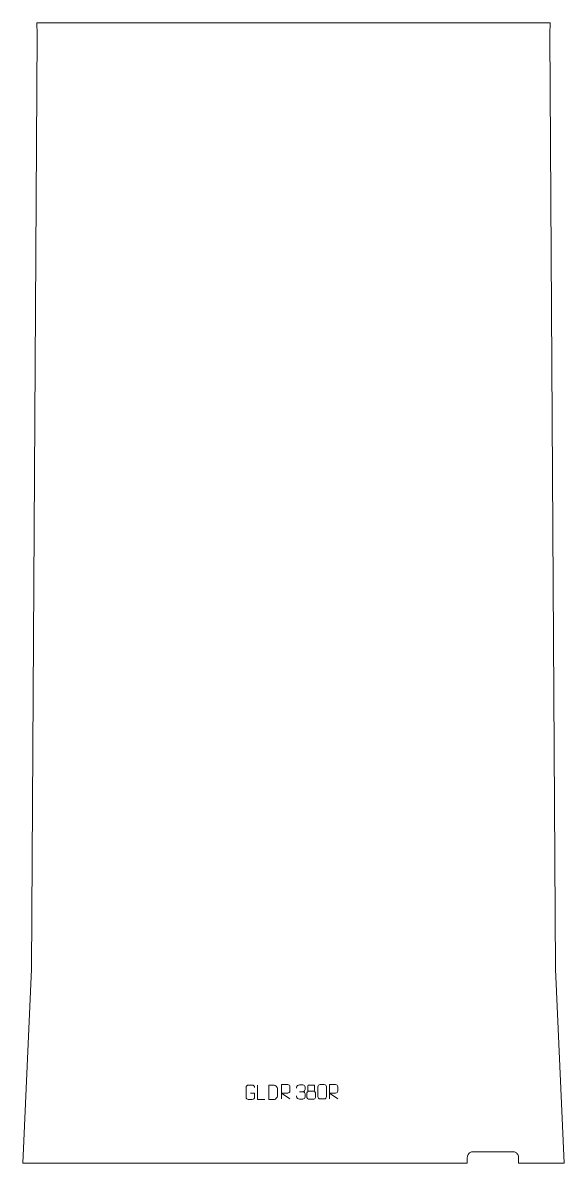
# Model space of a CAD drawing. Header units: millimetres. Extents: x -475 to 475, y -1400 to 600.
import ezdxf

# ---------------------------------------------------------------- set-up
doc = ezdxf.new("R2010")
doc.units = ezdxf.units.MM
doc.header["$MEASUREMENT"] = 0
doc.layers.add('layer 1', color=7, linetype='Continuous')

msp = doc.modelspace()

# ---------------------------------------------------------------- linework, layer by layer
at = {"layer": 'layer 1', "color": 242, "lineweight": 9}
msp.add_open_spline([(305, -1399.9984), (305, -1399.9984), (-474.9985, -1399.9984), (-474.9985, -1399.9984), (-474.9985, -1399.9984), (-474.9985, -1399.9984), (-460.0003, -1059.998), (-460.0003, -1059.998), (-460.0003, -1059.998), (-460.0003, -1059.998), (-449.9999, 579.9996), (-449.9999, 579.9996), (-449.9999, 579.9996), (-449.9999, 579.9996), (-450.0799, 599.998), (-450.0799, 599.998), (-450.0799, 599.998), (-450.0799, 599.998), (450.0767, 599.998), (450.0767, 599.998), (450.0767, 599.998), (450.0767, 599.998), (449.999, 579.9996), (449.999, 579.9996), (449.999, 579.9996), (449.999, 579.9996), (460.0003, -1059.998), (460.0003, -1059.998), (460.0003, -1059.998), (460.0003, -1059.998), (474.9985, -1399.9984), (474.9985, -1399.9984), (474.9985, -1399.9984), (474.9985, -1399.9984), (394.9983, -1399.9984), (394.9983, -1399.9984), (394.9983, -1399.9984), (394.9983, -1399.9984), (394.9983, -1389.9972), (394.9983, -1389.9972), (394.9983, -1389.9972), (394.9983, -1389.9972), (394.9125, -1388.6913), (394.9125, -1388.6913), (394.9125, -1388.6913), (394.9125, -1388.6913), (394.6586, -1387.4073), (394.6586, -1387.4073), (394.6586, -1387.4073), (394.6586, -1387.4073), (394.239, -1386.1694), (394.239, -1386.1694), (394.239, -1386.1694), (394.239, -1386.1694), (393.6576, -1384.9969), (393.6576, -1384.9969), (393.6576, -1384.9969), (393.6576, -1384.9969), (392.9332, -1383.9102), (392.9332, -1383.9102), (392.9332, -1383.9102), (392.9332, -1383.9102), (392.0712, -1382.9262), (392.0712, -1382.9262), (392.0712, -1382.9262), (392.0712, -1382.9262), (391.0872, -1382.065), (391.0872, -1382.065), (391.0872, -1382.065), (391.0872, -1382.065), (389.998, -1381.3373), (389.998, -1381.3373), (389.998, -1381.3373), (389.998, -1381.3373), (388.8256, -1380.7584), (388.8256, -1380.7584), (388.8256, -1380.7584), (388.8256, -1380.7584), (387.5877, -1380.3387), (387.5877, -1380.3387), (387.5877, -1380.3387), (387.5877, -1380.3387), (386.3037, -1380.0824), (386.3037, -1380.0824), (386.3037, -1380.0824), (386.3037, -1380.0824), (385.0002, -1379.9967), (385.0002, -1379.9967), (385.0002, -1379.9967), (385.0002, -1379.9967), (314.998, -1379.9967), (314.998, -1379.9967), (314.998, -1379.9967), (314.998, -1379.9967), (313.6938, -1380.0824), (313.6938, -1380.0824), (313.6938, -1380.0824), (313.6938, -1380.0824), (312.4106, -1380.3387), (312.4106, -1380.3387), (312.4106, -1380.3387), (312.4106, -1380.3387), (311.1726, -1380.7584), (311.1726, -1380.7584), (311.1726, -1380.7584), (311.1726, -1380.7584), (309.997, -1381.3373), (309.997, -1381.3373), (309.997, -1381.3373), (309.997, -1381.3373), (308.9102, -1382.065), (308.9102, -1382.065), (308.9102, -1382.065), (308.9102, -1382.065), (307.9294, -1382.9262), (307.9294, -1382.9262), (307.9294, -1382.9262), (307.9294, -1382.9262), (307.0651, -1383.9102), (307.0651, -1383.9102), (307.0651, -1383.9102), (307.0651, -1383.9102), (306.3374, -1384.9969), (306.3374, -1384.9969), (306.3374, -1384.9969), (306.3374, -1384.9969), (305.7584, -1386.1694), (305.7584, -1386.1694), (305.7584, -1386.1694), (305.7584, -1386.1694), (305.3396, -1387.4073), (305.3396, -1387.4073), (305.3396, -1387.4073), (305.3396, -1387.4073), (305.0857, -1388.6913), (305.0857, -1388.6913), (305.0857, -1388.6913), (305.0857, -1388.6913), (305, -1389.9972), (305, -1389.9972), (305, -1389.9972), (305, -1389.9972), (305, -1399.9984), (305, -1399.9984)], degree=3, knots=[0, 0, 0, 0, 0.027027027, 0.027027027, 0.027027027, 0.027027027, 0.054054054, 0.054054054, 0.054054054, 0.054054054, 0.081081081, 0.081081081, 0.081081081, 0.081081081, 0.108108108, 0.108108108, 0.108108108, 0.108108108, 0.135135135, 0.135135135, 0.135135135, 0.135135135, 0.162162162, 0.162162162, 0.162162162, 0.162162162, 0.189189189, 0.189189189, 0.189189189, 0.189189189, 0.216216216, 0.216216216, 0.216216216, 0.216216216, 0.243243243, 0.243243243, 0.243243243, 0.243243243, 0.27027027, 0.27027027, 0.27027027, 0.27027027, 0.297297297, 0.297297297, 0.297297297, 0.297297297, 0.324324324, 0.324324324, 0.324324324, 0.324324324, 0.351351351, 0.351351351, 0.351351351, 0.351351351, 0.378378378, 0.378378378, 0.378378378, 0.378378378, 0.405405405, 0.405405405, 0.405405405, 0.405405405, 0.432432432, 0.432432432, 0.432432432, 0.432432432, 0.459459459, 0.459459459, 0.459459459, 0.459459459, 0.486486486, 0.486486486, 0.486486486, 0.486486486, 0.513513514, 0.513513514, 0.513513514, 0.513513514, 0.540540541, 0.540540541, 0.540540541, 0.540540541, 0.567567568, 0.567567568, 0.567567568, 0.567567568, 0.594594595, 0.594594595, 0.594594595, 0.594594595, 0.621621622, 0.621621622, 0.621621622, 0.621621622, 0.648648649, 0.648648649, 0.648648649, 0.648648649, 0.675675676, 0.675675676, 0.675675676, 0.675675676, 0.702702703, 0.702702703, 0.702702703, 0.702702703, 0.72972973, 0.72972973, 0.72972973, 0.72972973, 0.756756757, 0.756756757, 0.756756757, 0.756756757, 0.783783784, 0.783783784, 0.783783784, 0.783783784, 0.810810811, 0.810810811, 0.810810811, 0.810810811, 0.837837838, 0.837837838, 0.837837838, 0.837837838, 0.864864865, 0.864864865, 0.864864865, 0.864864865, 0.891891892, 0.891891892, 0.891891892, 0.891891892, 0.918918919, 0.918918919, 0.918918919, 0.918918919, 0.945945946, 0.945945946, 0.945945946, 0.945945946, 1, 1, 1, 1], dxfattribs=at)
at = {"layer": 'layer 1', "color": 250, "lineweight": 9}
for points, knots in [([(-75.4696, -1277.0341), (-75.4696, -1277.0341), (-68.3015, -1277.0341), (-68.3015, -1277.0341), (-68.3015, -1277.0341), (-68.3015, -1277.0341), (-68.3015, -1284.2022), (-68.3015, -1284.2022), (-68.3015, -1284.2022), (-68.4412, -1286.5256), (-70.1184, -1288.0052), (-72.2662, -1288.016), (-72.2662, -1288.016), (-74.598, -1288.0156), (-76.93, -1288.0156), (-79.2615, -1288.016), (-79.2615, -1288.016), (-81.1864, -1288.1214), (-83.1586, -1286.2369), (-83.1474, -1284.2196), (-83.1474, -1284.2196), (-83.147, -1278.4495), (-83.147, -1272.6798), (-83.1474, -1266.9105), (-83.1474, -1266.9105), (-83.1432, -1264.7724), (-81.3964, -1263.0532), (-79.2441, -1263.0666), (-79.2441, -1263.0666), (-76.9184, -1263.0666), (-74.5923, -1263.0666), (-72.2662, -1263.0666), (-72.2662, -1263.0666), (-70.3195, -1263.0312), (-68.3281, -1264.5227), (-68.3015, -1266.9604)], [0, 0, 0, 0, 0.1, 0.1, 0.1, 0.1, 0.2, 0.2, 0.2, 0.2, 0.3, 0.3, 0.3, 0.3, 0.4, 0.4, 0.4, 0.4, 0.5, 0.5, 0.5, 0.5, 0.6, 0.6, 0.6, 0.6, 0.7, 0.7, 0.7, 0.7, 0.8, 0.8, 0.8, 0.8, 1, 1, 1, 1]), ([(-50.0238, -1288.1968), (-50.0238, -1288.1968), (-62.9729, -1288.1968), (-62.9729, -1288.1968), (-62.9729, -1288.1968), (-62.9729, -1288.1968), (-62.9729, -1263.2432), (-62.9729, -1263.2432)], [0, 0, 0, 0, 0.333333333, 0.333333333, 0.333333333, 0.333333333, 1, 1, 1, 1]), ([(-43.1167, -1288.0267), (-40.7849, -1288.0263), (-35.8347, -1288.0503), (-33.5032, -1288.0506), (-33.5032, -1288.0506), (-31.5782, -1288.156), (-28.2596, -1284.6144), (-28.2708, -1282.5971), (-28.2708, -1282.5971), (-28.2712, -1276.827), (-28.2712, -1274.6573), (-28.2708, -1268.888), (-28.2708, -1268.888), (-28.2751, -1266.7499), (-31.6496, -1263.0898), (-33.802, -1263.1033), (-33.802, -1263.1033), (-36.1277, -1263.1033), (-40.852, -1263.1033), (-43.1781, -1263.1033), (-43.1781, -1263.1033), (-43.1777, -1268.8502), (-43.1164, -1282.2794), (-43.1167, -1288.0267)], [0, 0, 0, 0, 0.142857143, 0.142857143, 0.142857143, 0.142857143, 0.285714286, 0.285714286, 0.285714286, 0.285714286, 0.428571429, 0.428571429, 0.428571429, 0.428571429, 0.571428571, 0.571428571, 0.571428571, 0.571428571, 0.714285714, 0.714285714, 0.714285714, 0.714285714, 1, 1, 1, 1]), ([(-20.8875, -1287.1262), (-20.8875, -1287.1262), (-20.8875, -1262.1727), (-20.8875, -1262.1727), (-20.8875, -1262.1727), (-17.2927, -1262.1727), (-13.6972, -1262.1727), (-10.102, -1262.1727), (-10.102, -1262.1727), (-7.7767, -1262.2104), (-6.2194, -1263.7004), (-6.2235, -1266.0668), (-6.2235, -1266.0668), (-6.2239, -1268.1023), (-6.2239, -1271.1617), (-6.2235, -1273.1977), (-6.2235, -1273.1977), (-6.23, -1275.0732), (-8.0423, -1277.015), (-10.0518, -1277.0341), (-10.0518, -1277.0341), (-10.0518, -1277.0341), (-20.8875, -1277.0341), (-20.8875, -1277.0341), (-20.8875, -1277.0341), (-20.8875, -1277.0341), (-6.2328, -1287.1262), (-6.2328, -1287.1262)], [0, 0, 0, 0, 0.125, 0.125, 0.125, 0.125, 0.25, 0.25, 0.25, 0.25, 0.375, 0.375, 0.375, 0.375, 0.5, 0.5, 0.5, 0.5, 0.625, 0.625, 0.625, 0.625, 0.75, 0.75, 0.75, 0.75, 1, 1, 1, 1]), ([(5.5558, -1268.4147), (5.5558, -1268.4147), (5.5558, -1266.5575), (5.5558, -1266.5575), (5.5558, -1266.5575), (5.5415, -1264.8156), (8.206, -1262.6975), (10.2651, -1262.7202), (10.2651, -1262.7202), (12.3292, -1262.7202), (14.3932, -1262.7202), (16.4569, -1262.7202), (16.4569, -1262.7202), (18.6514, -1262.7114), (20.2497, -1264.5582), (20.2941, -1266.4703), (20.2941, -1266.4703), (20.2937, -1267.9054), (20.2937, -1269.3405), (20.2941, -1270.776), (20.2941, -1270.776), (20.2455, -1272.4295), (18.6429, -1274.6595), (16.4446, -1274.6495), (16.4446, -1274.6495), (18.6483, -1274.6607), (20.2563, -1276.4639), (20.3103, -1278.5234), (20.3103, -1278.5234), (20.3099, -1280.3081), (20.3099, -1282.0928), (20.3103, -1283.8779), (20.3103, -1283.8779), (20.3204, -1285.9393), (18.2655, -1287.7024), (16.4446, -1287.6943), (16.4446, -1287.6943), (14.3793, -1287.694), (12.3141, -1287.694), (10.2485, -1287.6943), (10.2485, -1287.6943), (8.0799, -1287.6828), (5.5489, -1285.2826), (5.5303, -1283.8208), (5.5303, -1283.8208), (5.5303, -1283.8208), (5.5303, -1281.9122), (5.5303, -1281.9122)], [0, 0, 0, 0, 0.076923077, 0.076923077, 0.076923077, 0.076923077, 0.153846154, 0.153846154, 0.153846154, 0.153846154, 0.230769231, 0.230769231, 0.230769231, 0.230769231, 0.307692308, 0.307692308, 0.307692308, 0.307692308, 0.384615385, 0.384615385, 0.384615385, 0.384615385, 0.461538462, 0.461538462, 0.461538462, 0.461538462, 0.538461538, 0.538461538, 0.538461538, 0.538461538, 0.615384615, 0.615384615, 0.615384615, 0.615384615, 0.692307692, 0.692307692, 0.692307692, 0.692307692, 0.769230769, 0.769230769, 0.769230769, 0.769230769, 0.846153846, 0.846153846, 0.846153846, 0.846153846, 1, 1, 1, 1]), ([(23.5839, -1276.8505), (23.5839, -1280.0213), (23.5839, -1281.7234), (23.5839, -1284.8948), (23.5839, -1284.8948), (23.5754, -1286.1167), (25.2733, -1287.8094), (26.5259, -1287.8179), (26.5259, -1287.8179), (29.509, -1287.8176), (32.4923, -1287.8176), (35.4757, -1287.8179), (35.4757, -1287.8179), (36.799, -1287.8062), (38.4194, -1286.1846), (38.4083, -1284.8854), (38.4083, -1284.8854), (38.408, -1281.7172), (38.408, -1280.0184), (38.4083, -1276.8505), (38.4083, -1276.8505), (38.3386, -1275.4701), (36.7608, -1273.8915), (35.4554, -1273.8976), (35.4554, -1273.8976), (32.4788, -1273.8979), (29.5022, -1273.8979), (26.5259, -1273.8976), (26.5259, -1273.8976), (25.4464, -1273.8912), (23.6001, -1275.4701), (23.5839, -1276.8505)], [0, 0, 0, 0, 0.111111111, 0.111111111, 0.111111111, 0.111111111, 0.222222222, 0.222222222, 0.222222222, 0.222222222, 0.333333333, 0.333333333, 0.333333333, 0.333333333, 0.444444444, 0.444444444, 0.444444444, 0.444444444, 0.555555556, 0.555555556, 0.555555556, 0.555555556, 0.666666667, 0.666666667, 0.666666667, 0.666666667, 0.777777778, 0.777777778, 0.777777778, 0.777777778, 1, 1, 1, 1]), ([(25.0427, -1264.3323), (25.0427, -1266.5453), (25.0427, -1270.2276), (25.0427, -1272.4409), (25.0427, -1272.4409), (25.0577, -1272.9483), (25.8651, -1273.8797), (26.5652, -1273.8785), (26.5652, -1273.8785), (29.5351, -1273.8783), (32.5053, -1273.9632), (35.4757, -1273.9635), (35.4757, -1273.9635), (36.2728, -1273.9593), (36.9935, -1273.169), (36.9909, -1272.4483), (36.9909, -1272.4483), (36.9906, -1270.2323), (36.9906, -1266.5476), (36.9909, -1264.3323), (36.9909, -1264.3323), (36.9724, -1263.6215), (36.361, -1262.8611), (35.5271, -1262.8685), (35.5271, -1262.8685), (32.51, -1262.8688), (29.4931, -1262.8688), (26.4765, -1262.8685), (26.4765, -1262.8685), (25.8501, -1262.8609), (25.026, -1263.5719), (25.0427, -1264.3323)], [0, 0, 0, 0, 0.111111111, 0.111111111, 0.111111111, 0.111111111, 0.222222222, 0.222222222, 0.222222222, 0.222222222, 0.333333333, 0.333333333, 0.333333333, 0.333333333, 0.444444444, 0.444444444, 0.444444444, 0.444444444, 0.555555556, 0.555555556, 0.555555556, 0.555555556, 0.666666667, 0.666666667, 0.666666667, 0.666666667, 0.777777778, 0.777777778, 0.777777778, 0.777777778, 1, 1, 1, 1]), ([(46.783, -1262.1606), (49.1491, -1262.1606), (51.5156, -1262.1606), (53.8821, -1262.1606), (53.8821, -1262.1606), (55.8626, -1262.125), (57.8886, -1263.6193), (57.9157, -1266.0614), (57.9157, -1266.0614), (57.9153, -1271.8188), (57.9153, -1277.5766), (57.9157, -1283.3348), (57.9157, -1283.3348), (57.7736, -1285.6624), (56.0672, -1287.1447), (53.8821, -1287.1555), (53.8821, -1287.1555), (51.5097, -1287.1551), (49.1373, -1287.1551), (46.7653, -1287.1555), (46.7653, -1287.1555), (44.8068, -1287.2611), (42.8004, -1285.3732), (42.8118, -1283.3522), (42.8118, -1283.3522), (42.8122, -1277.5716), (42.8122, -1271.7913), (42.8118, -1266.0115), (42.8118, -1266.0115), (42.8161, -1263.8695), (44.5932, -1262.147), (46.783, -1262.1606)], [0, 0, 0, 0, 0.111111111, 0.111111111, 0.111111111, 0.111111111, 0.222222222, 0.222222222, 0.222222222, 0.222222222, 0.333333333, 0.333333333, 0.333333333, 0.333333333, 0.444444444, 0.444444444, 0.444444444, 0.444444444, 0.555555556, 0.555555556, 0.555555556, 0.555555556, 0.666666667, 0.666666667, 0.666666667, 0.666666667, 0.777777778, 0.777777778, 0.777777778, 0.777777778, 1, 1, 1, 1]), ([(63.0317, -1287.1366), (63.0317, -1287.1366), (63.0317, -1262.1831), (63.0317, -1262.1831), (63.0317, -1262.1831), (66.6265, -1262.1831), (70.222, -1262.1831), (73.8172, -1262.1831), (73.8172, -1262.1831), (76.1425, -1262.2208), (77.6998, -1263.7108), (77.6957, -1266.0772), (77.6957, -1266.0772), (77.6953, -1268.1127), (77.6953, -1271.1721), (77.6957, -1273.2081), (77.6957, -1273.2081), (77.6892, -1275.0836), (75.8769, -1277.0254), (73.8674, -1277.0445), (73.8674, -1277.0445), (73.8674, -1277.0445), (63.0317, -1277.0445), (63.0317, -1277.0445), (63.0317, -1277.0445), (63.0317, -1277.0445), (77.6864, -1287.1366), (77.6864, -1287.1366)], [0, 0, 0, 0, 0.125, 0.125, 0.125, 0.125, 0.25, 0.25, 0.25, 0.25, 0.375, 0.375, 0.375, 0.375, 0.5, 0.5, 0.5, 0.5, 0.625, 0.625, 0.625, 0.625, 0.75, 0.75, 0.75, 0.75, 1, 1, 1, 1])]:
    msp.add_open_spline(points, degree=3, knots=knots, dxfattribs=at)
msp.add_open_spline([(10.2655, -1274.6599), (10.2655, -1274.6599), (16.4619, -1274.6599), (16.4619, -1274.6599)], degree=3, dxfattribs=at)

doc.saveas('drawing.dxf')
